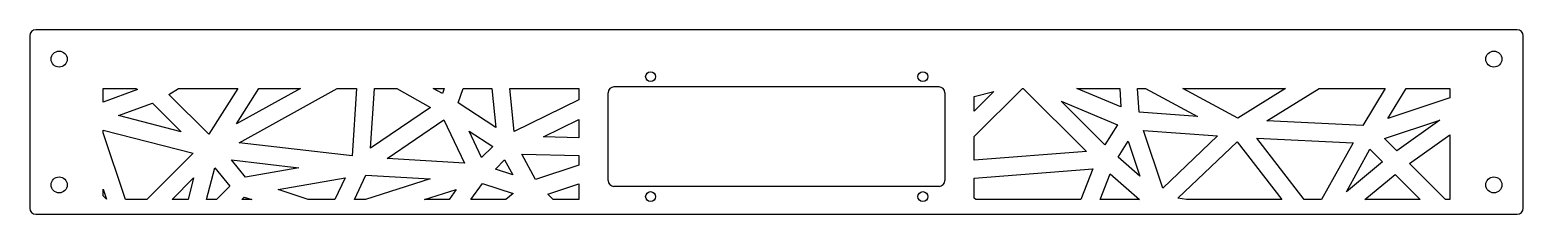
# Model space of a CAD drawing. Header units: millimetres. Extents: x -255 to 255, y -32 to 32.
import ezdxf

# ---------------------------------------------------------------- set-up
doc = ezdxf.new("R2010")
doc.units = ezdxf.units.MM

msp = doc.modelspace()

# ---------------------------------------------------------------- linework, layer by layer
at = {"color": 7, "linetype": 'Continuous', "lineweight": 25}
for p, q in [((253, 31.5), (-253, 31.5)), ((-255, 29.5), (-255, -29.5)), ((255, -29.5), (255, 29.5)), ((-230, 11.5), (-218.77, 11.5)), ((-230, 6.74), (-230, 11.5)), ((-230, 11.04), (-229.91, 11.5)), ((-218.26, 11.06), (-230, 6.74)), ((-218.77, 11.5), (-218.26, 11.06)), ((-207.51, 9.44), (-204.22, 11.5)), ((-204.22, 11.5), (-184, 11.5)), ((-184, 11.5), (-193.86, -4.21)), ((-162.57, 11.5), (-184.43, -0.64)), ((-184.43, -0.64), (-176.8, 11.5)), ((-183.56, -7.13), (-150.02, 11.5)), ((-176.8, 11.5), (-162.57, 11.5)), ((-150.02, 11.5), (-143.4, 11.5)), ((-143.4, 11.5), (-144.95, -11.62)), ((-138.66, -8.98), (-137.3, 11.5)), ((-137.3, 11.5), (-129.65, 11.5)), ((-129.65, 11.5), (-118.12, 4.98)), ((-117.26, 11.5), (-113.47, 11.5)), ((-114.07, 9.7), (-117.26, 11.5)), ((-113.47, 11.5), (-114.07, 9.7)), ((-108.71, 6.5), (-107.05, 11.5)), ((-107.05, 11.5), (-97.24, 11.5)), ((-97.24, 11.5), (-95.82, -1.84)), ((-91.11, 11.5), (-67.5, 11.5)), ((-89.54, -3.22), (-91.11, 11.5)), ((-67.5, 11.5), (-67.5, 7.59)), ((55.5, 12), (-55.5, 12)), ((67.5, -4.97), (83.97, 11.5)), ((74.26, 10.41), (67.5, 3.65)), ((67.5, 8.76), (74.26, 10.41)), ((83.97, 11.5), (84.23, 11.5)), ((84.23, 11.5), (105.83, -10.11)), ((102.57, 11.5), (117.22, 11.5)), ((117.64, 5.18), (102.57, 11.5)), ((117.22, 11.5), (117.64, 5.18)), ((123.33, 11.5), (125.99, 11.5)), ((123.88, 3.31), (123.33, 11.5)), ((125.99, 11.5), (143.74, 1.85)), ((138.76, 11.5), (173.84, 11.5)), ((157.52, 1.31), (138.76, 11.5)), ((173.84, 11.5), (157.52, 1.31)), ((167.52, 0.37), (185.34, 11.5)), ((185.34, 11.5), (207.9, 11.5)), ((207.9, 11.5), (200.3, -1.17)), ((208.83, 1.2), (215.01, 11.5)), ((215.01, 11.5), (230, 11.5)), ((230, 11.5), (230, 8.25)), ((-224.76, 2.17), (-213.14, 6.45)), ((-213.14, 6.45), (-203.35, -3.34)), ((-193.86, -4.21), (-207.51, 9.44)), ((-95.82, -1.84), (-108.71, 6.5)), ((-67.5, 7.59), (-89.54, -3.22)), ((-57.5, -20), (-57.5, 10)), ((57.5, 10), (57.5, -20)), ((67.5, 3.65), (67.5, 8.76)), ((97.22, 7.13), (116.5, -0.95)), ((112.14, -7.79), (97.22, 7.13)), ((230, 8.25), (208.83, 1.2)), ((-203.35, -3.34), (-224.76, 2.17)), ((-118.12, 4.98), (-138.66, -8.98)), ((-133, -12.5), (-113.58, 0.7)), ((-113.58, 0.7), (-106.59, -14.05)), ((-79.57, -5.12), (-67.5, 0.8)), ((-67.5, 0.8), (-67.5, -5.4)), ((143.74, 1.85), (123.88, 3.31)), ((200.3, -1.17), (167.52, 0.37)), ((207.62, -5.63), (226.57, 0.68)), ((226.57, 0.68), (211.83, -9.85)), ((-230, -2.78), (-199.25, -10.69)), ((-230, -3.67), (-230, -2.78)), ((-222.39, -26.5), (-230, -3.67)), ((-105.01, -3.16), (-96.93, -8.38)), ((-100.73, -12.19), (-105.01, -3.16)), ((67.5, -13.05), (67.5, -4.97)), ((116.5, -0.95), (112.14, -7.79)), ((125.35, -2.91), (150.56, -4.76)), ((131.91, -22.59), (125.35, -2.91)), ((150.56, -4.76), (131.91, -22.59)), ((216.2, -14.22), (230, -4.36)), ((230, -4.36), (230, -26.5)), ((-144.95, -11.62), (-183.56, -7.13)), ((-96.93, -8.38), (-100.73, -12.19)), ((-67.5, -5.4), (-79.57, -5.12)), ((105.83, -10.11), (67.5, -13.05)), ((116.66, -12.05), (120.14, -6.58)), ((120.14, -6.58), (124.13, -18.53)), ((137.1, -26.05), (157.28, -6.76)), ((157.28, -6.76), (172.56, -26.5)), ((164.07, -5.57), (196.92, -7.12)), ((180.27, -26.5), (164.07, -5.57)), ((196.92, -7.12), (186.15, -26.5)), ((194.62, -23.82), (202.68, -9.31)), ((202.68, -9.31), (206.97, -13.61)), ((211.83, -9.85), (207.62, -5.63)), ((-199.25, -10.69), (-215.06, -26.5)), ((-186.19, -12.96), (-163.17, -15.64)), ((-181.37, -18.85), (-186.19, -12.96)), ((-106.59, -14.05), (-133, -12.5)), ((-95.99, -16.07), (-92.85, -12.93)), ((-92.85, -12.93), (-90.1, -18.03)), ((-82.31, -19.65), (-86.94, -11.04)), ((-86.94, -11.04), (-67.5, -11.49)), ((-67.5, -14.71), (-82.31, -19.65)), ((-67.5, -11.49), (-67.5, -14.71)), ((124.13, -18.53), (116.66, -12.05)), ((206.97, -13.61), (194.62, -23.82)), ((228.48, -26.5), (216.2, -14.22)), ((-206.44, -26.5), (-199.07, -19.13)), ((-199.07, -19.13), (-200.98, -26.5)), ((-194.69, -26.5), (-191.87, -15.64)), ((-191.87, -15.64), (-186.7, -21.96)), ((-163.17, -15.64), (-181.37, -18.85)), ((-170.23, -23.07), (-147.36, -19.04)), ((-147.36, -19.04), (-150.84, -26.5)), ((-144.11, -26.5), (-140.23, -18.18)), ((-118.27, -19.47), (-140.42, -26.5)), ((-140.23, -18.18), (-118.27, -19.47)), ((-90.1, -18.03), (-95.99, -16.07)), ((67.5, -19.17), (108.06, -16.05)), ((67.5, -26.05), (67.5, -19.17)), ((108.06, -16.05), (103.94, -26.5)), ((110.49, -26.5), (113.93, -17.76)), ((113.93, -17.76), (124.02, -26.5)), ((200.94, -26.5), (211.3, -17.94)), ((211.3, -17.94), (219.86, -26.5)), ((-230, -22.95), (-228.86, -26.35)), ((-230, -25.22), (-230, -22.95)), ((-228.86, -26.35), (-230, -25.22)), ((-186.7, -21.96), (-191.25, -26.5)), ((-159.94, -26.5), (-170.23, -23.07)), ((-120.26, -26.5), (-109.36, -23.05)), ((-109.36, -23.05), (-111.81, -26.5)), ((-104.34, -26.5), (-100.45, -21.01)), ((-100.45, -21.01), (-89.99, -24.49)), ((-89.99, -24.49), (-92.44, -26.5)), ((-78.13, -24.68), (-67.5, -21.14)), ((-76.32, -26.5), (-78.13, -24.68)), ((-67.5, -21.14), (-67.5, -26.5)), ((55.5, -22), (-55.5, -22)), ((-215.06, -26.5), (-222.39, -26.5)), ((-200.98, -26.5), (-206.44, -26.5)), ((-191.25, -26.5), (-194.69, -26.5)), ((-182.63, -26.5), (-181.78, -25.65)), ((-179.22, -26.5), (-182.63, -26.5)), ((-181.78, -25.65), (-179.22, -26.5)), ((-150.84, -26.5), (-159.94, -26.5)), ((-140.42, -26.5), (-144.11, -26.5)), ((-111.81, -26.5), (-120.26, -26.5)), ((-92.44, -26.5), (-104.34, -26.5)), ((-67.5, -26.5), (-76.32, -26.5)), ((68.11, -26.5), (67.5, -26.05)), ((103.94, -26.5), (68.11, -26.5)), ((124.02, -26.5), (110.49, -26.5)), ((139.99, -26.5), (137.1, -26.05)), ((172.56, -26.5), (139.99, -26.5)), ((186.15, -26.5), (180.27, -26.5)), ((219.86, -26.5), (200.94, -26.5)), ((230, -26.5), (228.48, -26.5)), ((-253, -31.5), (253, -31.5))]:
    msp.add_line(p, q, dxfattribs=at)
for centre, radius in [((-245, 21.5), 2.75), ((245, 21.5), 2.75), ((-43, 15.5), 1.7), ((50, 15.5), 1.7), ((-245, -21.5), 2.75), ((245, -21.5), 2.75), ((-43, -25.5), 1.7), ((50, -25.5), 1.7)]:
    msp.add_circle(centre, radius, dxfattribs=at)
for centre, start, end in [((-253, 29.5), 90, 180), ((253, 29.5), 0, 90), ((-55.5, 10), 90, 180), ((55.5, 10), 0, 90), ((-55.5, -20), 180, 270), ((55.5, -20), 270, 0), ((-253, -29.5), 180, 270), ((253, -29.5), 270, 0)]:
    msp.add_arc(centre, 2, start, end, dxfattribs=at)

doc.saveas('drawing.dxf')
